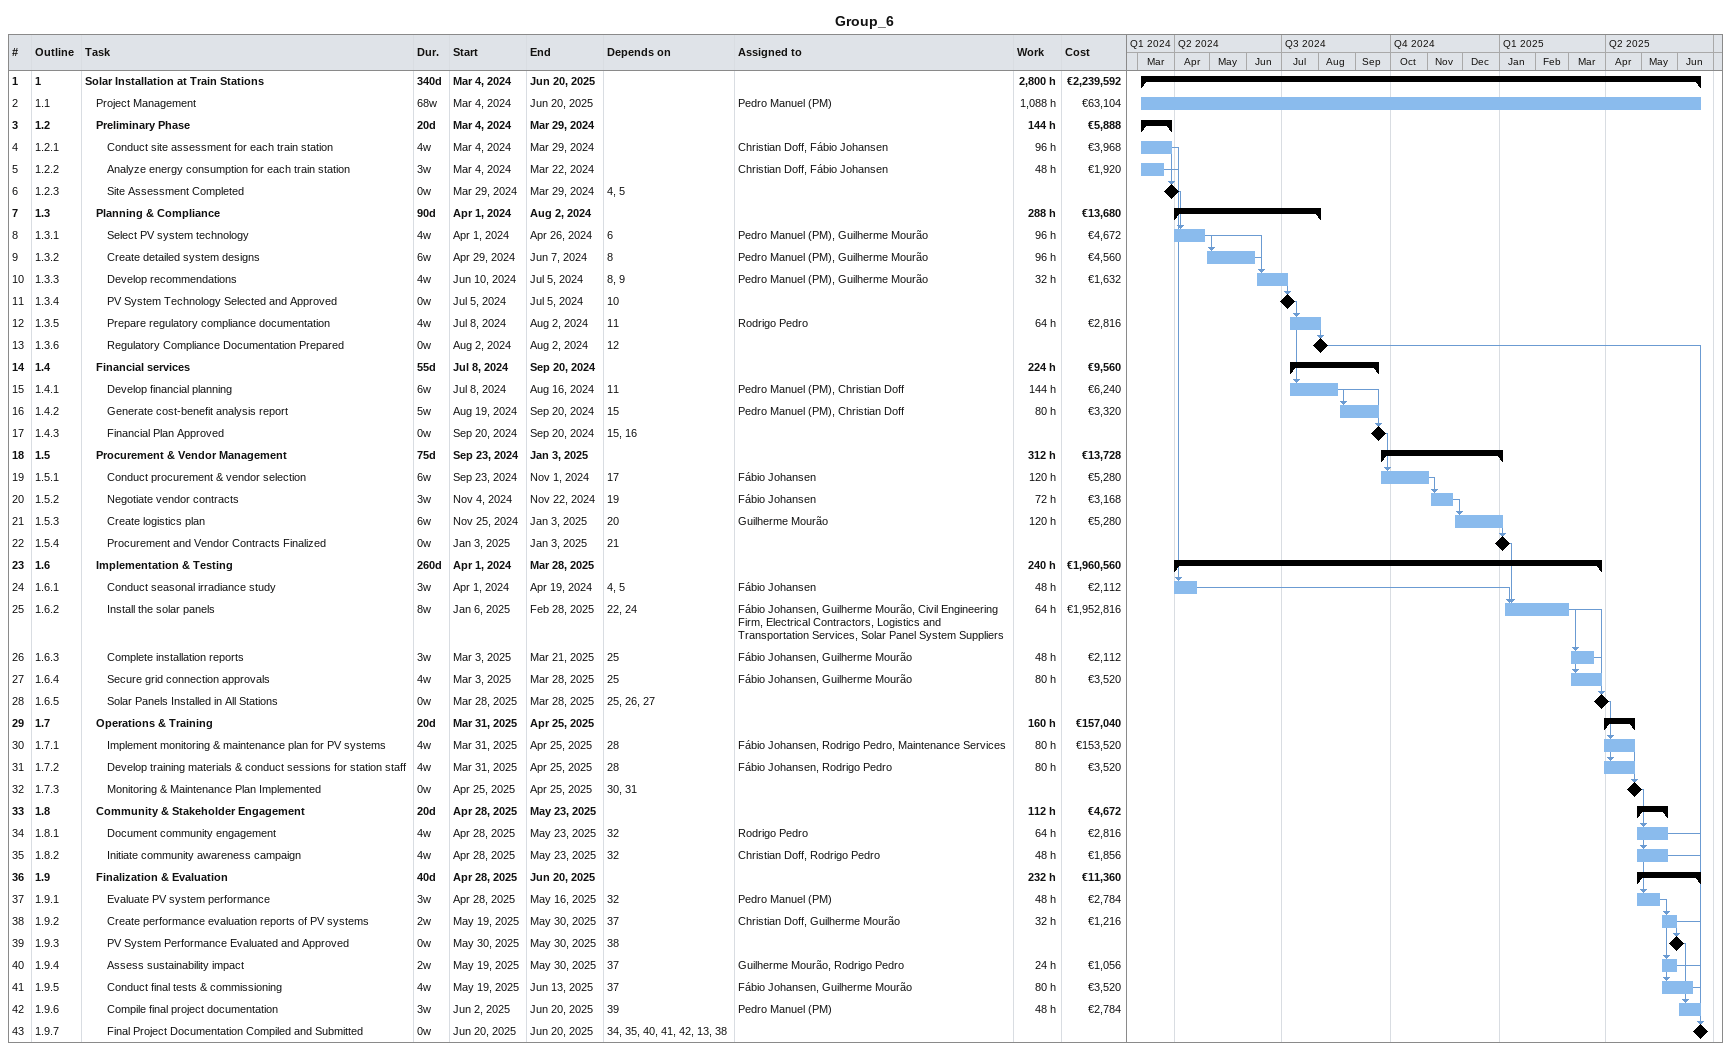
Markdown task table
Group_6

| ID | WBS | Task | Duration | Start | Finish | Predecessors | Resources | Work (h) | Cost (€) |
|---|---|---|---|---|---|---|---|---|---|
| 1 | 1 | **Solar Installation at Train Stations** | 340d | 2024-03-04 | 2025-06-20 |  |  | 2800 | 2239592 |
| 2 | 1.1 | Project Management | 68w | 2024-03-04 | 2025-06-20 |  | Pedro Manuel (PM) | 1088 | 63104 |
| 3 | 1.2 | **Preliminary Phase** | 20d | 2024-03-04 | 2024-03-29 |  |  | 144 | 5888 |
| 4 | 1.2.1 | Conduct site assessment for each train station | 4w | 2024-03-04 | 2024-03-29 |  | Christian Doff, Fábio Johansen | 96 | 3968 |
| 5 | 1.2.2 | Analyze energy consumption for each train station | 3w | 2024-03-04 | 2024-03-22 |  | Christian Doff, Fábio Johansen | 48 | 1920 |
| 6 | 1.2.3 | Site Assessment Completed | 0w | 2024-03-29 | 2024-03-29 | 4, 5 |  |  |  |
| 7 | 1.3 | **Planning & Compliance** | 90d | 2024-04-01 | 2024-08-02 |  |  | 288 | 13680 |
| 8 | 1.3.1 | Select PV system technology | 4w | 2024-04-01 | 2024-04-26 | 6 | Pedro Manuel (PM), Guilherme Mourão | 96 | 4672 |
| 9 | 1.3.2 | Create detailed system designs | 6w | 2024-04-29 | 2024-06-07 | 8 | Pedro Manuel (PM), Guilherme Mourão | 96 | 4560 |
| 10 | 1.3.3 | Develop recommendations | 4w | 2024-06-10 | 2024-07-05 | 8, 9 | Pedro Manuel (PM), Guilherme Mourão | 32 | 1632 |
| 11 | 1.3.4 | PV System Technology Selected and Approved | 0w | 2024-07-05 | 2024-07-05 | 10 |  |  |  |
| 12 | 1.3.5 | Prepare regulatory compliance documentation | 4w | 2024-07-08 | 2024-08-02 | 11 | Rodrigo Pedro | 64 | 2816 |
| 13 | 1.3.6 | Regulatory Compliance Documentation Prepared | 0w | 2024-08-02 | 2024-08-02 | 12 |  |  |  |
| 14 | 1.4 | **Financial services** | 55d | 2024-07-08 | 2024-09-20 |  |  | 224 | 9560 |
| 15 | 1.4.1 | Develop financial planning | 6w | 2024-07-08 | 2024-08-16 | 11 | Pedro Manuel (PM), Christian Doff | 144 | 6240 |
| 16 | 1.4.2 | Generate cost-benefit analysis report | 5w | 2024-08-19 | 2024-09-20 | 15 | Pedro Manuel (PM), Christian Doff | 80 | 3320 |
| 17 | 1.4.3 | Financial Plan Approved | 0w | 2024-09-20 | 2024-09-20 | 15, 16 |  |  |  |
| 18 | 1.5 | **Procurement & Vendor Management** | 75d | 2024-09-23 | 2025-01-03 |  |  | 312 | 13728 |
| 19 | 1.5.1 | Conduct procurement & vendor selection | 6w | 2024-09-23 | 2024-11-01 | 17 | Fábio Johansen | 120 | 5280 |
| 20 | 1.5.2 | Negotiate vendor contracts | 3w | 2024-11-04 | 2024-11-22 | 19 | Fábio Johansen | 72 | 3168 |
| 21 | 1.5.3 | Create logistics plan | 6w | 2024-11-25 | 2025-01-03 | 20 | Guilherme Mourão | 120 | 5280 |
| 22 | 1.5.4 | Procurement and Vendor Contracts Finalized | 0w | 2025-01-03 | 2025-01-03 | 21 |  |  |  |
| 23 | 1.6 | **Implementation & Testing** | 260d | 2024-04-01 | 2025-03-28 |  |  | 240 | 1960560 |
| 24 | 1.6.1 | Conduct seasonal irradiance study | 3w | 2024-04-01 | 2024-04-19 | 4, 5 | Fábio Johansen | 48 | 2112 |
| 25 | 1.6.2 | Install the solar panels | 8w | 2025-01-06 | 2025-02-28 | 22, 24 | Fábio Johansen, Guilherme Mourão, Civil Engineering Firm, Electrical Contractors, Logistics and Transportation Services, Solar Panel System Suppliers | 64 | 1952816 |
| 26 | 1.6.3 | Complete installation reports | 3w | 2025-03-03 | 2025-03-21 | 25 | Fábio Johansen, Guilherme Mourão | 48 | 2112 |
| 27 | 1.6.4 | Secure grid connection approvals | 4w | 2025-03-03 | 2025-03-28 | 25 | Fábio Johansen, Guilherme Mourão | 80 | 3520 |
| 28 | 1.6.5 | Solar Panels Installed in All Stations | 0w | 2025-03-28 | 2025-03-28 | 25, 26, 27 |  |  |  |
| 29 | 1.7 | **Operations & Training** | 20d | 2025-03-31 | 2025-04-25 |  |  | 160 | 157040 |
| 30 | 1.7.1 | Implement monitoring & maintenance plan for PV systems | 4w | 2025-03-31 | 2025-04-25 | 28 | Fábio Johansen, Rodrigo Pedro, Maintenance Services | 80 | 153520 |
| 31 | 1.7.2 | Develop training materials & conduct sessions for station staff | 4w | 2025-03-31 | 2025-04-25 | 28 | Fábio Johansen, Rodrigo Pedro | 80 | 3520 |
| 32 | 1.7.3 | Monitoring & Maintenance Plan Implemented | 0w | 2025-04-25 | 2025-04-25 | 30, 31 |  |  |  |
| 33 | 1.8 | **Community & Stakeholder Engagement** | 20d | 2025-04-28 | 2025-05-23 |  |  | 112 | 4672 |
| 34 | 1.8.1 | Document community engagement | 4w | 2025-04-28 | 2025-05-23 | 32 | Rodrigo Pedro | 64 | 2816 |
| 35 | 1.8.2 | Initiate community awareness campaign | 4w | 2025-04-28 | 2025-05-23 | 32 | Christian Doff, Rodrigo Pedro | 48 | 1856 |
| 36 | 1.9 | **Finalization & Evaluation** | 40d | 2025-04-28 | 2025-06-20 |  |  | 232 | 11360 |
| 37 | 1.9.1 | Evaluate PV system performance | 3w | 2025-04-28 | 2025-05-16 | 32 | Pedro Manuel (PM) | 48 | 2784 |
| 38 | 1.9.2 | Create performance evaluation reports of PV systems | 2w | 2025-05-19 | 2025-05-30 | 37 | Christian Doff, Guilherme Mourão | 32 | 1216 |
| 39 | 1.9.3 | PV System Performance Evaluated and Approved | 0w | 2025-05-30 | 2025-05-30 | 38 |  |  |  |
| 40 | 1.9.4 | Assess sustainability impact | 2w | 2025-05-19 | 2025-05-30 | 37 | Guilherme Mourão, Rodrigo Pedro | 24 | 1056 |
| 41 | 1.9.5 | Conduct final tests & commissioning | 4w | 2025-05-19 | 2025-06-13 | 37 | Fábio Johansen, Guilherme Mourão | 80 | 3520 |
| 42 | 1.9.6 | Compile final project documentation | 3w | 2025-06-02 | 2025-06-20 | 39 | Pedro Manuel (PM) | 48 | 2784 |
| 43 | 1.9.7 | Final Project Documentation Compiled and Submitted | 0w | 2025-06-20 | 2025-06-20 | 34, 35, 40, 41, 42, 13, 38 |  |  |  |
